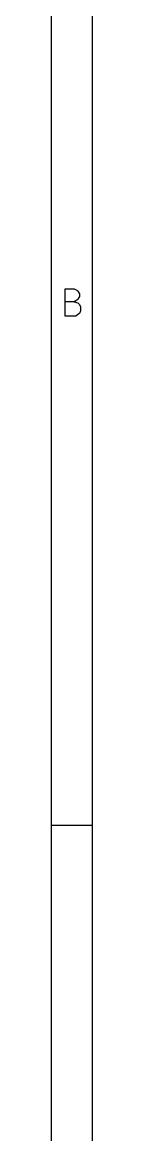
# Model space of a CAD drawing. Extents: x 10 to 287, y -200 to -10.
# Drawn here: x 285 to 287, y -124.8 to -71.5 of the extents above; entities that cross this region are included whole.
import ezdxf

# ---------------------------------------------------------------- set-up
doc = ezdxf.new("R2010")
doc.units = 0
doc.header["$MEASUREMENT"] = 0
doc.layers.add('BLACK', color=7, linetype='CONTINUOUS')

msp = doc.modelspace()

# ---------------------------------------------------------------- linework, layer by layer
at = {"layer": 'Black'}
for p, q in [((286.995, -200), (286.995, -10.0076)), ((285.013, -198.018), (285.013, -11.9888)), ((285.674, -85.5726), (285.674, -84.2772)), ((285.674, -84.2772), (286.106, -84.2772)), ((286.106, -84.2772), (286.233, -84.328)), ((286.233, -84.328), (286.283, -84.3788)), ((286.283, -84.7598), (286.233, -84.8106)), ((286.283, -84.3788), (286.36, -84.5058)), ((286.36, -84.6328), (286.283, -84.7598)), ((286.36, -84.5058), (286.36, -84.6328)), ((286.106, -84.8868), (285.674, -84.8868)), ((286.233, -84.8106), (286.106, -84.8868)), ((286.106, -84.8868), (286.283, -84.9376)), ((286.283, -84.9376), (286.36, -85.0138)), ((286.36, -85.0138), (286.41, -85.1408)), ((286.41, -85.3186), (286.36, -85.4456)), ((286.41, -85.1408), (286.41, -85.3186)), ((286.182, -85.5726), (285.674, -85.5726)), ((286.283, -85.4964), (286.182, -85.5726)), ((286.36, -85.4456), (286.283, -85.4964)), ((286.995, -110.007), (285.013, -110.007))]:
    msp.add_line(p, q, dxfattribs=at)

doc.saveas('drawing.dxf')
